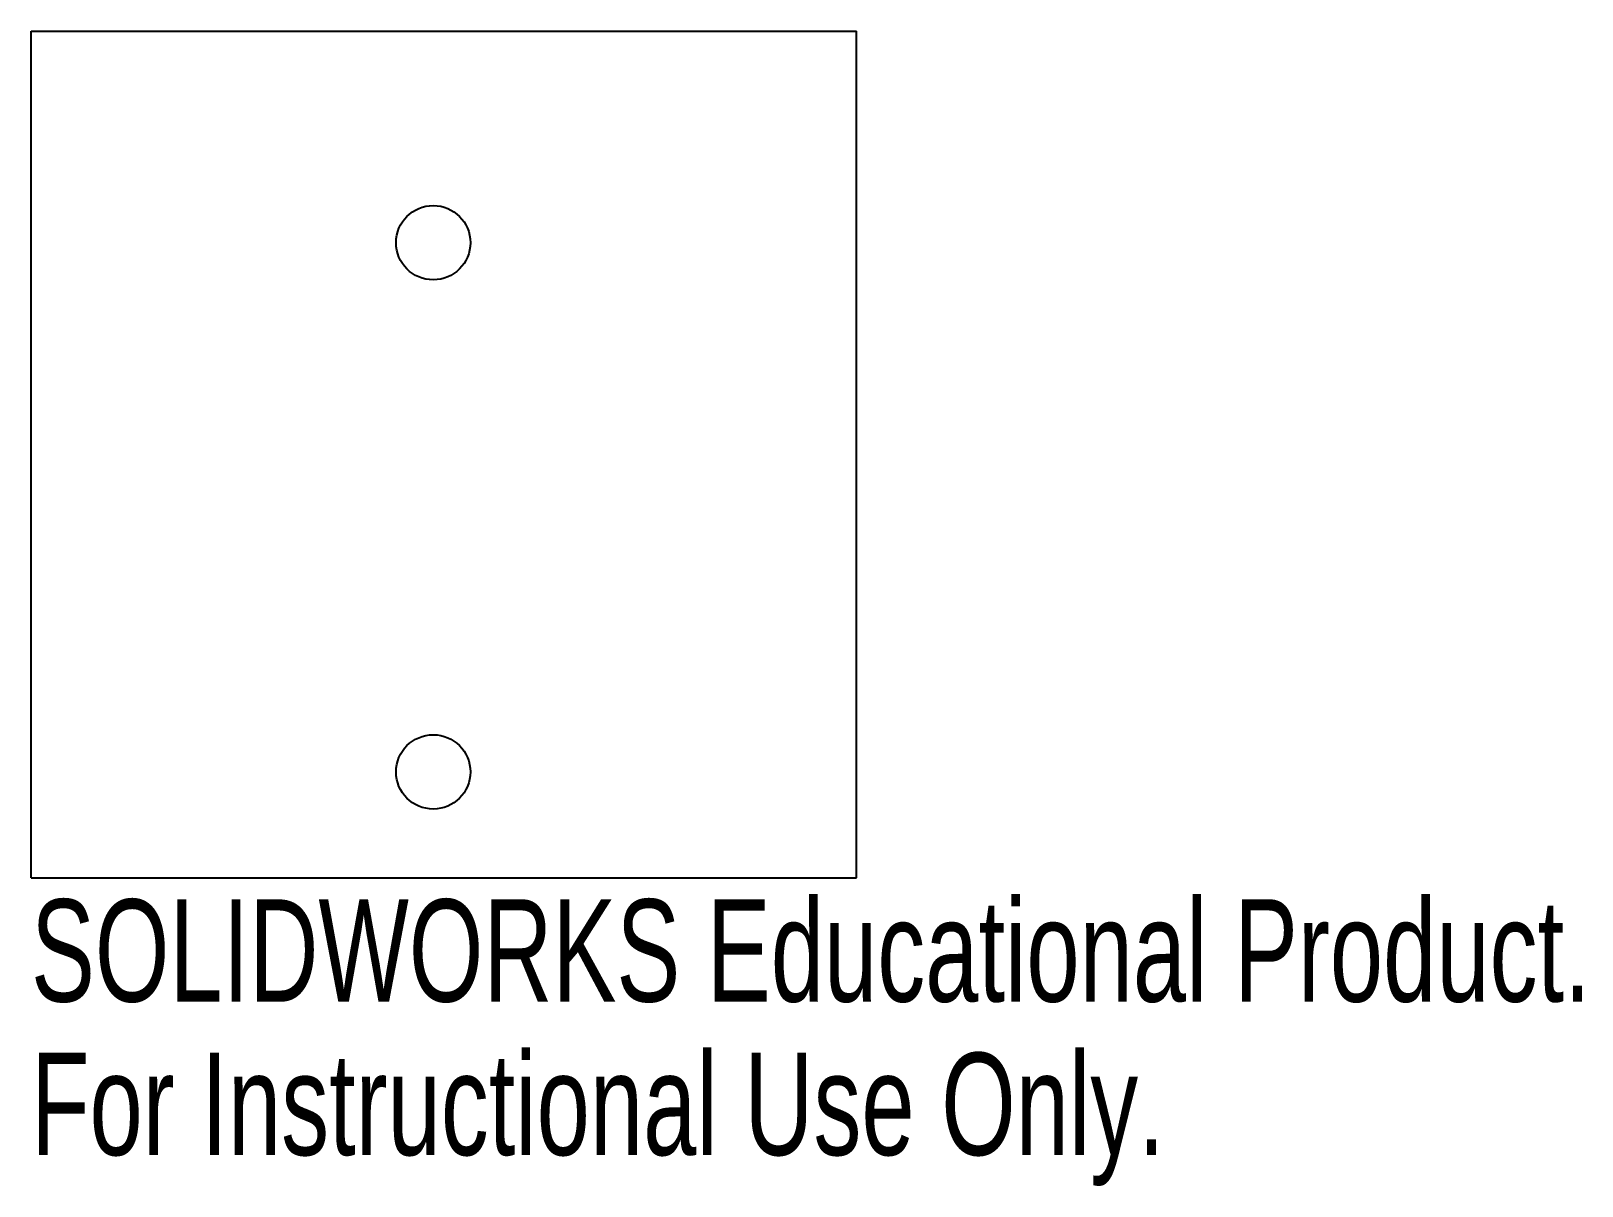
# Model space of a CAD drawing. Header units: millimetres. Extents: x 0 to 73.3, y -14.6 to 40.
import ezdxf

# ---------------------------------------------------------------- set-up
doc = ezdxf.new("R2010")
doc.units = ezdxf.units.MM
doc.styles.add('SLDTEXTSTYLE0', font='TXT', dxfattribs={"width": 0.7})

msp = doc.modelspace()

# ---------------------------------------------------------------- linework, layer by layer
at = {"color": 7, "linetype": 'Continuous'}
for p, q in [((0, 0), (0, 40)), ((0, 40), (39, 40)), ((39, 0), (39, 40)), ((0, 0), (39, 0))]:
    msp.add_line(p, q, dxfattribs=at)
for centre in [(19, 30), (19, 5)]:
    msp.add_circle(centre, 1.755, dxfattribs=at)

# ---------------------------------------------------------------- texts
at = {"color": 7, "linetype": 'Continuous', "char_height": 4.83362, "attachment_point": 1, "style": 'SLDTEXTSTYLE0'}
for s, insert in [('SOLIDWORKS Educational Product.', (0, -1.02)), ('For Instructional Use Only.', (0, -8.27))]:
    msp.add_mtext(s, dxfattribs=dict(at, insert=insert))

doc.saveas('drawing.dxf')
